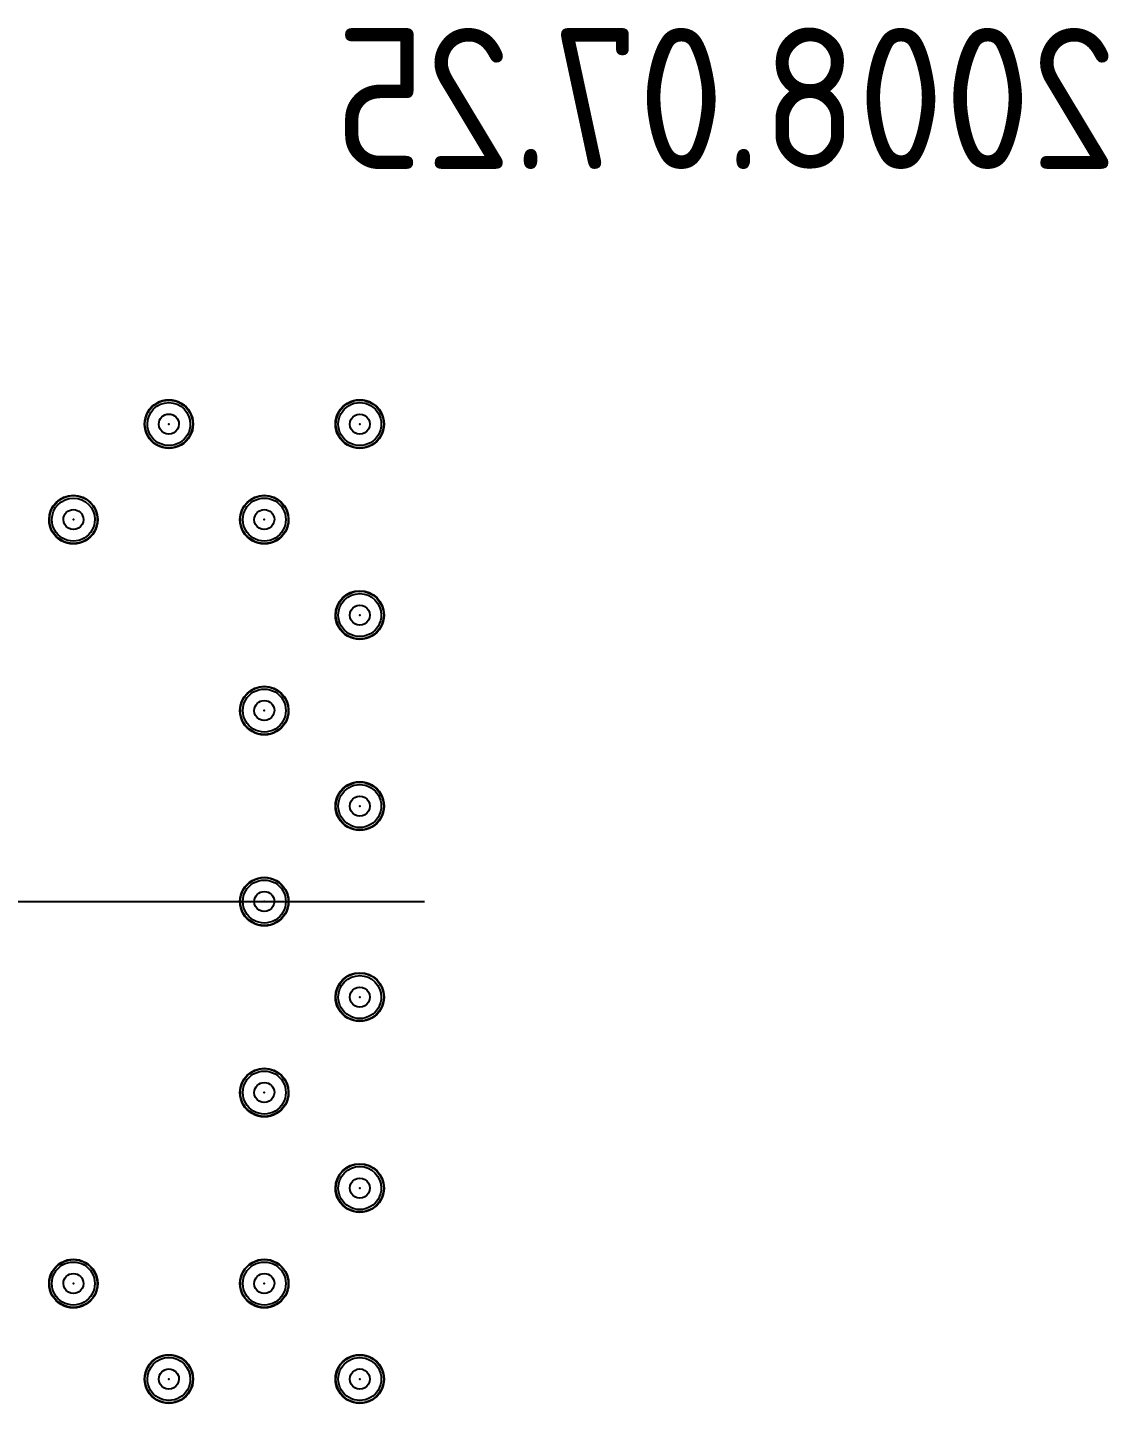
# Model space of a CAD drawing. Header units: millimetres. Extents: x 24815 to 37444, y -10619 to 6020.
# Drawn here: x 28090.01 to 28104.39, y 5863.36 to 5881.68 of the extents above; entities that cross this region are included whole.
import ezdxf

# ---------------------------------------------------------------- set-up
doc = ezdxf.new("R2010")
doc.units = ezdxf.units.MM
doc.styles.get("Standard").update_dxf_attribs({"font": 'ISOCP.SHX', "bigfont": 'WHGTXT.SHX'})

# ---------------------------------------------------------------- blocks, each defined once
blk = doc.blocks.new('A$C3CC6408C')
at = {"color": 2}
blk.add_line((-99.224, -39.4), (-79.724, -39.4), dxfattribs=at)
blk.add_line((-99.224, -39.4), (-79.724, -39.4), dxfattribs=at)
at = {"color": 2, "extrusion": (0, 0, -1)}
for centre, major_axis, start_param, end_param in [((-83.124, -33.05), (-0.229, 0.229), 5.497787, 8.63938), ((-83.124, -33.05), (-0.229, 0.229), 5.497787, 8.63938), ((-83.124, -33.05), (-0.225, 0.225), 5.497787, 8.63938), ((-83.124, -33.05), (-0.225, 0.225), 5.497787, 8.63938), ((-83.124, -33.05), (0.202, 0.202), 3.926991, 7.068583), ((-83.124, -33.05), (0.202, 0.202), 3.926991, 7.068583), ((-83.124, -33.05), (0.202, 0.202), 3.926991, 7.068583), ((-83.124, -33.05), (0.202, 0.202), 3.926991, 7.068583), ((-83.124, -33.05), (0.202, 0.202), 3.926991, 7.068583), ((-83.124, -33.05), (0.202, 0.202), 3.926991, 7.068583), ((-83.124, -33.05), (0.202, 0.202), 3.926991, 7.068583), ((-83.124, -33.05), (0.202, 0.202), 3.926991, 7.068583), ((-83.124, -33.05), (0.202, 0.202), 3.926991, 7.068583), ((-83.124, -33.05), (0.202, 0.202), 3.926991, 7.068583), ((-83.124, -33.05), (0.202, 0.202), 3.926991, 7.068583), ((-80.584, -33.05), (-0.229, 0.229), 5.497787, 8.63938), ((-80.584, -33.05), (-0.229, 0.229), 5.497787, 8.63938), ((-80.584, -33.05), (0.225, 0.225), 3.926991, 7.068583), ((-80.584, -33.05), (0.225, 0.225), 3.926991, 7.068583), ((-80.584, -33.05), (-0.202, 0.202), 5.497787, 8.63938), ((-80.584, -33.05), (-0.202, 0.202), 5.497787, 8.63938), ((-80.584, -33.05), (-0.202, 0.202), 5.497787, 8.63938), ((-80.584, -33.05), (-0.202, 0.202), 5.497787, 8.63938), ((-80.584, -33.05), (-0.202, 0.202), 5.497787, 8.63938), ((-80.584, -33.05), (-0.202, 0.202), 5.497787, 8.63938), ((-80.584, -33.05), (-0.202, 0.202), 5.497787, 8.63938), ((-80.584, -33.05), (-0.202, 0.202), 5.497787, 8.63938), ((-80.584, -33.05), (-0.202, 0.202), 5.497787, 8.63938), ((-80.584, -33.05), (-0.202, 0.202), 5.497787, 8.63938), ((-80.584, -33.05), (-0.202, 0.202), 5.497787, 8.63938), ((-83.124, -33.05), (0.0943, 0.0943), 3.926991, 7.068583), ((-83.124, -33.05), (0.0943, 0.0943), 3.926991, 7.068583), ((-80.584, -33.05), (-0.0943, 0.0943), 5.497787, 8.63938), ((-80.584, -33.05), (-0.0943, 0.0943), 5.497787, 8.63938), ((-83.124, -33.05), (0.229, 0.229), 0.785398, 3.926991), ((-83.124, -33.05), (0.229, 0.229), 0.785398, 3.926991), ((-83.124, -33.05), (0.225, 0.225), 0.785398, 3.926991), ((-83.124, -33.05), (0.225, 0.225), 0.785398, 3.926991), ((-83.124, -33.05), (0.202, 0.202), 0.785398, 3.926991), ((-83.124, -33.05), (0.202, 0.202), 0.785398, 3.926991), ((-83.124, -33.05), (0.202, 0.202), 0.785398, 3.926991), ((-83.124, -33.05), (0.202, 0.202), 0.785398, 3.926991), ((-83.124, -33.05), (0.202, 0.202), 0.785398, 3.926991), ((-83.124, -33.05), (0.202, 0.202), 0.785398, 3.926991), ((-83.124, -33.05), (0.202, 0.202), 0.785398, 3.926991), ((-83.124, -33.05), (0.202, 0.202), 0.785398, 3.926991), ((-83.124, -33.05), (0.202, 0.202), 0.785398, 3.926991), ((-83.124, -33.05), (0.202, 0.202), 0.785398, 3.926991), ((-83.124, -33.05), (0.202, 0.202), 0.785398, 3.926991), ((-83.124, -33.05), (-0.0943, 0.0943), 2.356194, 5.497787), ((-83.124, -33.05), (-0.0943, 0.0943), 2.356194, 5.497787), ((-80.584, -33.05), (0.229, 0.229), 0.785398, 3.926991), ((-80.584, -33.05), (0.229, 0.229), 0.785398, 3.926991), ((-80.584, -33.05), (0.225, 0.225), 0.785398, 3.926991), ((-80.584, -33.05), (0.225, 0.225), 0.785398, 3.926991), ((-80.584, -33.05), (0.202, 0.202), 0.785398, 3.926991), ((-80.584, -33.05), (0.202, 0.202), 0.785398, 3.926991), ((-80.584, -33.05), (0.202, 0.202), 0.785398, 3.926991), ((-80.584, -33.05), (0.202, 0.202), 0.785398, 3.926991), ((-80.584, -33.05), (0.202, 0.202), 0.785398, 3.926991), ((-80.584, -33.05), (0.202, 0.202), 0.785398, 3.926991), ((-80.584, -33.05), (0.202, 0.202), 0.785398, 3.926991), ((-80.584, -33.05), (0.202, 0.202), 0.785398, 3.926991), ((-80.584, -33.05), (0.202, 0.202), 0.785398, 3.926991), ((-80.584, -33.05), (0.202, 0.202), 0.785398, 3.926991), ((-80.584, -33.05), (0.202, 0.202), 0.785398, 3.926991), ((-80.584, -33.05), (0.0943, 0.0943), 0.785398, 3.926991), ((-80.584, -33.05), (0.0943, 0.0943), 0.785398, 3.926991), ((-84.394, -34.32), (0.229, 0.229), 3.926991, 7.068583), ((-84.394, -34.32), (0.229, 0.229), 3.926991, 7.068583), ((-84.394, -34.32), (-0.225, 0.225), 5.497787, 8.63938), ((-84.394, -34.32), (-0.225, 0.225), 5.497787, 8.63938), ((-84.394, -34.32), (0.202, 0.202), 3.926991, 7.068583), ((-84.394, -34.32), (0.202, 0.202), 3.926991, 7.068583), ((-84.394, -34.32), (0.202, 0.202), 3.926991, 7.068583), ((-84.394, -34.32), (0.202, 0.202), 3.926991, 7.068583), ((-84.394, -34.32), (0.202, 0.202), 3.926991, 7.068583), ((-84.394, -34.32), (0.202, 0.202), 3.926991, 7.068583), ((-84.394, -34.32), (0.202, 0.202), 3.926991, 7.068583), ((-84.394, -34.32), (0.202, 0.202), 3.926991, 7.068583), ((-84.394, -34.32), (0.202, 0.202), 3.926991, 7.068583), ((-84.394, -34.32), (0.202, 0.202), 3.926991, 7.068583), ((-84.394, -34.32), (0.202, 0.202), 3.926991, 7.068583), ((-81.854, -34.32), (0.229, 0.229), 3.926991, 7.068583), ((-81.854, -34.32), (0.229, 0.229), 3.926991, 7.068583), ((-81.854, -34.32), (-0.225, 0.225), 5.497787, 8.63938), ((-81.854, -34.32), (-0.225, 0.225), 5.497787, 8.63938), ((-81.854, -34.32), (-0.202, 0.202), 5.497787, 8.63938), ((-81.854, -34.32), (-0.202, 0.202), 5.497787, 8.63938), ((-81.854, -34.32), (-0.202, 0.202), 5.497787, 8.63938), ((-81.854, -34.32), (-0.202, 0.202), 5.497787, 8.63938), ((-81.854, -34.32), (-0.202, 0.202), 5.497787, 8.63938), ((-81.854, -34.32), (-0.202, 0.202), 5.497787, 8.63938), ((-81.854, -34.32), (-0.202, 0.202), 5.497787, 8.63938), ((-81.854, -34.32), (-0.202, 0.202), 5.497787, 8.63938), ((-81.854, -34.32), (-0.202, 0.202), 5.497787, 8.63938), ((-81.854, -34.32), (-0.202, 0.202), 5.497787, 8.63938), ((-81.854, -34.32), (-0.202, 0.202), 5.497787, 8.63938), ((-84.394, -34.32), (0.0943, 0.0943), 3.926991, 7.068583), ((-84.394, -34.32), (0.0943, 0.0943), 3.926991, 7.068583), ((-81.854, -34.32), (0.0943, 0.0943), 3.926991, 7.068583), ((-81.854, -34.32), (0.0943, 0.0943), 3.926991, 7.068583), ((-84.394, -34.32), (0.229, 0.229), 0.785398, 3.926991), ((-84.394, -34.32), (0.229, 0.229), 0.785398, 3.926991), ((-84.394, -34.32), (-0.225, 0.225), 2.356194, 5.497787), ((-84.394, -34.32), (-0.225, 0.225), 2.356194, 5.497787), ((-84.394, -34.32), (-0.202, 0.202), 2.356194, 5.497787), ((-84.394, -34.32), (-0.202, 0.202), 2.356194, 5.497787), ((-84.394, -34.32), (-0.202, 0.202), 2.356194, 5.497787), ((-84.394, -34.32), (-0.202, 0.202), 2.356194, 5.497787), ((-84.394, -34.32), (-0.202, 0.202), 2.356194, 5.497787), ((-84.394, -34.32), (-0.202, 0.202), 2.356194, 5.497787), ((-84.394, -34.32), (-0.202, 0.202), 2.356194, 5.497787), ((-84.394, -34.32), (-0.202, 0.202), 2.356194, 5.497787), ((-84.394, -34.32), (-0.202, 0.202), 2.356194, 5.497787), ((-84.394, -34.32), (-0.202, 0.202), 2.356194, 5.497787), ((-84.394, -34.32), (-0.202, 0.202), 2.356194, 5.497787), ((-84.394, -34.32), (0.0943, 0.0943), 0.785398, 3.926991), ((-84.394, -34.32), (0.0943, 0.0943), 0.785398, 3.926991), ((-81.854, -34.32), (0.229, 0.229), 0.785398, 3.926991), ((-81.854, -34.32), (0.229, 0.229), 0.785398, 3.926991), ((-81.854, -34.32), (-0.225, 0.225), 2.356194, 5.497787), ((-81.854, -34.32), (-0.225, 0.225), 2.356194, 5.497787), ((-81.854, -34.32), (-0.202, 0.202), 2.356194, 5.497787), ((-81.854, -34.32), (-0.202, 0.202), 2.356194, 5.497787), ((-81.854, -34.32), (-0.202, 0.202), 2.356194, 5.497787), ((-81.854, -34.32), (-0.202, 0.202), 2.356194, 5.497787), ((-81.854, -34.32), (-0.202, 0.202), 2.356194, 5.497787), ((-81.854, -34.32), (-0.202, 0.202), 2.356194, 5.497787), ((-81.854, -34.32), (-0.202, 0.202), 2.356194, 5.497787), ((-81.854, -34.32), (-0.202, 0.202), 2.356194, 5.497787), ((-81.854, -34.32), (-0.202, 0.202), 2.356194, 5.497787), ((-81.854, -34.32), (-0.202, 0.202), 2.356194, 5.497787), ((-81.854, -34.32), (-0.202, 0.202), 2.356194, 5.497787), ((-81.854, -34.32), (0.0943, 0.0943), 0.785398, 3.926991), ((-81.854, -34.32), (0.0943, 0.0943), 0.785398, 3.926991), ((-80.584, -35.59), (0.229, 0.229), 3.926991, 7.068583), ((-80.584, -35.59), (0.229, 0.229), 3.926991, 7.068583), ((-80.584, -35.59), (0.225, 0.225), 3.926991, 7.068583), ((-80.584, -35.59), (0.225, 0.225), 3.926991, 7.068583), ((-80.584, -35.59), (0.202, 0.202), 3.926991, 7.068583), ((-80.584, -35.59), (0.202, 0.202), 3.926991, 7.068583), ((-80.584, -35.59), (0.202, 0.202), 3.926991, 7.068583), ((-80.584, -35.59), (0.202, 0.202), 3.926991, 7.068583), ((-80.584, -35.59), (0.202, 0.202), 3.926991, 7.068583), ((-80.584, -35.59), (0.202, 0.202), 3.926991, 7.068583), ((-80.584, -35.59), (0.202, 0.202), 3.926991, 7.068583), ((-80.584, -35.59), (0.202, 0.202), 3.926991, 7.068583), ((-80.584, -35.59), (0.202, 0.202), 3.926991, 7.068583), ((-80.584, -35.59), (0.202, 0.202), 3.926991, 7.068583), ((-80.584, -35.59), (0.202, 0.202), 3.926991, 7.068583), ((-80.584, -35.59), (-0.0943, 0.0943), 5.497787, 8.63938), ((-80.584, -35.59), (-0.0943, 0.0943), 5.497787, 8.63938), ((-80.584, -35.59), (-0.229, 0.229), 2.356194, 5.497787), ((-80.584, -35.59), (-0.229, 0.229), 2.356194, 5.497787), ((-80.584, -35.59), (0.225, 0.225), 0.785398, 3.926991), ((-80.584, -35.59), (0.225, 0.225), 0.785398, 3.926991), ((-80.584, -35.59), (0.202, 0.202), 0.785398, 3.926991), ((-80.584, -35.59), (0.202, 0.202), 0.785398, 3.926991), ((-80.584, -35.59), (0.202, 0.202), 0.785398, 3.926991), ((-80.584, -35.59), (0.202, 0.202), 0.785398, 3.926991), ((-80.584, -35.59), (0.202, 0.202), 0.785398, 3.926991), ((-80.584, -35.59), (0.202, 0.202), 0.785398, 3.926991), ((-80.584, -35.59), (0.202, 0.202), 0.785398, 3.926991), ((-80.584, -35.59), (0.202, 0.202), 0.785398, 3.926991), ((-80.584, -35.59), (0.202, 0.202), 0.785398, 3.926991), ((-80.584, -35.59), (0.202, 0.202), 0.785398, 3.926991), ((-80.584, -35.59), (0.202, 0.202), 0.785398, 3.926991), ((-80.584, -35.59), (0.0943, 0.0943), 0.785398, 3.926991), ((-80.584, -35.59), (0.0943, 0.0943), 0.785398, 3.926991), ((-81.854, -36.86), (0.229, 0.229), 3.926991, 7.068583), ((-81.854, -36.86), (0.229, 0.229), 3.926991, 7.068583), ((-81.854, -36.86), (-0.225, 0.225), 5.497787, 8.63938), ((-81.854, -36.86), (-0.225, 0.225), 5.497787, 8.63938), ((-81.854, -36.86), (-0.202, 0.202), 5.497787, 8.63938), ((-81.854, -36.86), (-0.202, 0.202), 5.497787, 8.63938), ((-81.854, -36.86), (-0.202, 0.202), 5.497787, 8.63938), ((-81.854, -36.86), (-0.202, 0.202), 5.497787, 8.63938), ((-81.854, -36.86), (-0.202, 0.202), 5.497787, 8.63938), ((-81.854, -36.86), (-0.202, 0.202), 5.497787, 8.63938), ((-81.854, -36.86), (-0.202, 0.202), 5.497787, 8.63938), ((-81.854, -36.86), (-0.202, 0.202), 5.497787, 8.63938), ((-81.854, -36.86), (-0.202, 0.202), 5.497787, 8.63938), ((-81.854, -36.86), (-0.202, 0.202), 5.497787, 8.63938), ((-81.854, -36.86), (-0.202, 0.202), 5.497787, 8.63938), ((-81.854, -36.86), (0.0943, 0.0943), 3.926991, 7.068583), ((-81.854, -36.86), (0.0943, 0.0943), 3.926991, 7.068583), ((-81.854, -36.86), (-0.229, 0.229), 2.356194, 5.497787), ((-81.854, -36.86), (-0.229, 0.229), 2.356194, 5.497787), ((-81.854, -36.86), (-0.225, 0.225), 2.356194, 5.497787), ((-81.854, -36.86), (-0.225, 0.225), 2.356194, 5.497787), ((-81.854, -36.86), (-0.202, 0.202), 2.356194, 5.497787), ((-81.854, -36.86), (-0.202, 0.202), 2.356194, 5.497787), ((-81.854, -36.86), (-0.202, 0.202), 2.356194, 5.497787), ((-81.854, -36.86), (-0.202, 0.202), 2.356194, 5.497787), ((-81.854, -36.86), (-0.202, 0.202), 2.356194, 5.497787), ((-81.854, -36.86), (-0.202, 0.202), 2.356194, 5.497787), ((-81.854, -36.86), (-0.202, 0.202), 2.356194, 5.497787), ((-81.854, -36.86), (-0.202, 0.202), 2.356194, 5.497787), ((-81.854, -36.86), (-0.202, 0.202), 2.356194, 5.497787), ((-81.854, -36.86), (-0.202, 0.202), 2.356194, 5.497787), ((-81.854, -36.86), (-0.202, 0.202), 2.356194, 5.497787), ((-81.854, -36.86), (0.0943, 0.0943), 0.785398, 3.926991), ((-81.854, -36.86), (0.0943, 0.0943), 0.785398, 3.926991), ((-80.584, -38.13), (-0.229, 0.229), 5.497787, 8.63938), ((-80.584, -38.13), (-0.229, 0.229), 5.497787, 8.63938), ((-80.584, -38.13), (0.225, 0.225), 3.926991, 7.068583), ((-80.584, -38.13), (0.225, 0.225), 3.926991, 7.068583), ((-80.584, -38.13), (-0.202, 0.202), 5.497787, 8.63938), ((-80.584, -38.13), (-0.202, 0.202), 5.497787, 8.63938), ((-80.584, -38.13), (-0.202, 0.202), 5.497787, 8.63938), ((-80.584, -38.13), (-0.202, 0.202), 5.497787, 8.63938), ((-80.584, -38.13), (-0.202, 0.202), 5.497787, 8.63938), ((-80.584, -38.13), (-0.202, 0.202), 5.497787, 8.63938), ((-80.584, -38.13), (-0.202, 0.202), 5.497787, 8.63938), ((-80.584, -38.13), (-0.202, 0.202), 5.497787, 8.63938), ((-80.584, -38.13), (-0.202, 0.202), 5.497787, 8.63938), ((-80.584, -38.13), (-0.202, 0.202), 5.497787, 8.63938), ((-80.584, -38.13), (-0.202, 0.202), 5.497787, 8.63938), ((-80.584, -38.13), (-0.0943, 0.0943), 5.497787, 8.63938), ((-80.584, -38.13), (-0.0943, 0.0943), 5.497787, 8.63938), ((-80.584, -38.13), (0.229, 0.229), 0.785398, 3.926991), ((-80.584, -38.13), (0.229, 0.229), 0.785398, 3.926991), ((-80.584, -38.13), (0.225, 0.225), 0.785398, 3.926991), ((-80.584, -38.13), (0.225, 0.225), 0.785398, 3.926991), ((-80.584, -38.13), (0.202, 0.202), 0.785398, 3.926991), ((-80.584, -38.13), (0.202, 0.202), 0.785398, 3.926991), ((-80.584, -38.13), (0.202, 0.202), 0.785398, 3.926991), ((-80.584, -38.13), (0.202, 0.202), 0.785398, 3.926991), ((-80.584, -38.13), (0.202, 0.202), 0.785398, 3.926991), ((-80.584, -38.13), (0.202, 0.202), 0.785398, 3.926991), ((-80.584, -38.13), (0.202, 0.202), 0.785398, 3.926991), ((-80.584, -38.13), (0.202, 0.202), 0.785398, 3.926991), ((-80.584, -38.13), (0.202, 0.202), 0.785398, 3.926991), ((-80.584, -38.13), (0.202, 0.202), 0.785398, 3.926991), ((-80.584, -38.13), (0.202, 0.202), 0.785398, 3.926991), ((-80.584, -38.13), (0.0943, 0.0943), 0.785398, 3.926991), ((-80.584, -38.13), (0.0943, 0.0943), 0.785398, 3.926991), ((-81.854, -39.4), (-0.229, 0.229), 5.497787, 8.63938), ((-81.854, -39.4), (-0.229, 0.229), 5.497787, 8.63938), ((-81.854, -39.4), (-0.225, 0.225), 5.497787, 8.63938), ((-81.854, -39.4), (-0.225, 0.225), 5.497787, 8.63938), ((-81.854, -39.4), (-0.202, 0.202), 5.497787, 8.63938), ((-81.854, -39.4), (-0.202, 0.202), 5.497787, 8.63938), ((-81.854, -39.4), (-0.202, 0.202), 5.497787, 8.63938), ((-81.854, -39.4), (-0.202, 0.202), 5.497787, 8.63938), ((-81.854, -39.4), (-0.202, 0.202), 5.497787, 8.63938), ((-81.854, -39.4), (-0.202, 0.202), 5.497787, 8.63938), ((-81.854, -39.4), (-0.202, 0.202), 5.497787, 8.63938), ((-81.854, -39.4), (-0.202, 0.202), 5.497787, 8.63938), ((-81.854, -39.4), (-0.202, 0.202), 5.497787, 8.63938), ((-81.854, -39.4), (-0.202, 0.202), 5.497787, 8.63938), ((-81.854, -39.4), (-0.202, 0.202), 5.497787, 8.63938), ((-81.854, -39.4), (0.0943, 0.0943), 3.926991, 7.068583), ((-81.854, -39.4), (0.0943, 0.0943), 3.926991, 7.068583), ((-81.854, -39.4), (0.229, 0.229), 0.785398, 3.926991), ((-81.854, -39.4), (0.229, 0.229), 0.785398, 3.926991), ((-81.854, -39.4), (-0.225, 0.225), 2.356194, 5.497787), ((-81.854, -39.4), (-0.225, 0.225), 2.356194, 5.497787), ((-81.854, -39.4), (-0.202, 0.202), 2.356194, 5.497787), ((-81.854, -39.4), (-0.202, 0.202), 2.356194, 5.497787), ((-81.854, -39.4), (-0.202, 0.202), 2.356194, 5.497787), ((-81.854, -39.4), (-0.202, 0.202), 2.356194, 5.497787), ((-81.854, -39.4), (-0.202, 0.202), 2.356194, 5.497787), ((-81.854, -39.4), (-0.202, 0.202), 2.356194, 5.497787), ((-81.854, -39.4), (-0.202, 0.202), 2.356194, 5.497787), ((-81.854, -39.4), (-0.202, 0.202), 2.356194, 5.497787), ((-81.854, -39.4), (-0.202, 0.202), 2.356194, 5.497787), ((-81.854, -39.4), (-0.202, 0.202), 2.356194, 5.497787), ((-81.854, -39.4), (-0.202, 0.202), 2.356194, 5.497787), ((-81.854, -39.4), (0.0943, 0.0943), 0.785398, 3.926991), ((-81.854, -39.4), (0.0943, 0.0943), 0.785398, 3.926991), ((-80.584, -40.67), (0.229, 0.229), 3.926991, 7.068583), ((-80.584, -40.67), (0.229, 0.229), 3.926991, 7.068583), ((-80.584, -40.67), (-0.225, 0.225), 5.497787, 8.63938), ((-80.584, -40.67), (-0.225, 0.225), 5.497787, 8.63938), ((-80.584, -40.67), (0.202, 0.202), 3.926991, 7.068583), ((-80.584, -40.67), (0.202, 0.202), 3.926991, 7.068583), ((-80.584, -40.67), (0.202, 0.202), 3.926991, 7.068583), ((-80.584, -40.67), (0.202, 0.202), 3.926991, 7.068583), ((-80.584, -40.67), (0.202, 0.202), 3.926991, 7.068583), ((-80.584, -40.67), (0.202, 0.202), 3.926991, 7.068583), ((-80.584, -40.67), (0.202, 0.202), 3.926991, 7.068583), ((-80.584, -40.67), (0.202, 0.202), 3.926991, 7.068583), ((-80.584, -40.67), (0.202, 0.202), 3.926991, 7.068583), ((-80.584, -40.67), (0.202, 0.202), 3.926991, 7.068583), ((-80.584, -40.67), (0.202, 0.202), 3.926991, 7.068583), ((-80.584, -40.67), (-0.0943, 0.0943), 5.497787, 8.63938), ((-80.584, -40.67), (-0.0943, 0.0943), 5.497787, 8.63938), ((-80.584, -40.67), (0.229, 0.229), 0.785398, 3.926991), ((-80.584, -40.67), (0.229, 0.229), 0.785398, 3.926991), ((-80.584, -40.67), (0.225, 0.225), 0.785398, 3.926991), ((-80.584, -40.67), (0.225, 0.225), 0.785398, 3.926991), ((-80.584, -40.67), (0.202, 0.202), 0.785398, 3.926991), ((-80.584, -40.67), (0.202, 0.202), 0.785398, 3.926991), ((-80.584, -40.67), (0.202, 0.202), 0.785398, 3.926991), ((-80.584, -40.67), (0.202, 0.202), 0.785398, 3.926991), ((-80.584, -40.67), (0.202, 0.202), 0.785398, 3.926991), ((-80.584, -40.67), (0.202, 0.202), 0.785398, 3.926991), ((-80.584, -40.67), (0.202, 0.202), 0.785398, 3.926991), ((-80.584, -40.67), (0.202, 0.202), 0.785398, 3.926991), ((-80.584, -40.67), (0.202, 0.202), 0.785398, 3.926991), ((-80.584, -40.67), (0.202, 0.202), 0.785398, 3.926991), ((-80.584, -40.67), (0.202, 0.202), 0.785398, 3.926991), ((-80.584, -40.67), (0.0943, 0.0943), 0.785398, 3.926991), ((-80.584, -40.67), (0.0943, 0.0943), 0.785398, 3.926991), ((-81.854, -41.94), (0.229, 0.229), 3.926991, 7.068583), ((-81.854, -41.94), (0.229, 0.229), 3.926991, 7.068583), ((-81.854, -41.94), (-0.225, 0.225), 5.497787, 8.63938), ((-81.854, -41.94), (-0.225, 0.225), 5.497787, 8.63938), ((-81.854, -41.94), (-0.202, 0.202), 5.497787, 8.63938), ((-81.854, -41.94), (-0.202, 0.202), 5.497787, 8.63938), ((-81.854, -41.94), (-0.202, 0.202), 5.497787, 8.63938), ((-81.854, -41.94), (-0.202, 0.202), 5.497787, 8.63938), ((-81.854, -41.94), (-0.202, 0.202), 5.497787, 8.63938), ((-81.854, -41.94), (-0.202, 0.202), 5.497787, 8.63938), ((-81.854, -41.94), (-0.202, 0.202), 5.497787, 8.63938), ((-81.854, -41.94), (-0.202, 0.202), 5.497787, 8.63938), ((-81.854, -41.94), (-0.202, 0.202), 5.497787, 8.63938), ((-81.854, -41.94), (-0.202, 0.202), 5.497787, 8.63938), ((-81.854, -41.94), (-0.202, 0.202), 5.497787, 8.63938), ((-81.854, -41.94), (0.0943, 0.0943), 3.926991, 7.068583), ((-81.854, -41.94), (0.0943, 0.0943), 3.926991, 7.068583), ((-81.854, -41.94), (-0.229, 0.229), 2.356194, 5.497787), ((-81.854, -41.94), (-0.229, 0.229), 2.356194, 5.497787), ((-81.854, -41.94), (-0.225, 0.225), 2.356194, 5.497787), ((-81.854, -41.94), (-0.225, 0.225), 2.356194, 5.497787), ((-81.854, -41.94), (-0.202, 0.202), 2.356194, 5.497787), ((-81.854, -41.94), (-0.202, 0.202), 2.356194, 5.497787), ((-81.854, -41.94), (-0.202, 0.202), 2.356194, 5.497787), ((-81.854, -41.94), (-0.202, 0.202), 2.356194, 5.497787), ((-81.854, -41.94), (-0.202, 0.202), 2.356194, 5.497787), ((-81.854, -41.94), (-0.202, 0.202), 2.356194, 5.497787), ((-81.854, -41.94), (-0.202, 0.202), 2.356194, 5.497787), ((-81.854, -41.94), (-0.202, 0.202), 2.356194, 5.497787), ((-81.854, -41.94), (-0.202, 0.202), 2.356194, 5.497787), ((-81.854, -41.94), (-0.202, 0.202), 2.356194, 5.497787), ((-81.854, -41.94), (-0.202, 0.202), 2.356194, 5.497787), ((-81.854, -41.94), (0.0943, 0.0943), 0.785398, 3.926991), ((-81.854, -41.94), (0.0943, 0.0943), 0.785398, 3.926991), ((-80.584, -43.21), (0.229, 0.229), 3.926991, 7.068583), ((-80.584, -43.21), (0.229, 0.229), 3.926991, 7.068583), ((-80.584, -43.21), (0.225, 0.225), 3.926991, 7.068583), ((-80.584, -43.21), (0.225, 0.225), 3.926991, 7.068583), ((-80.584, -43.21), (0.202, 0.202), 3.926991, 7.068583), ((-80.584, -43.21), (0.202, 0.202), 3.926991, 7.068583), ((-80.584, -43.21), (0.202, 0.202), 3.926991, 7.068583), ((-80.584, -43.21), (0.202, 0.202), 3.926991, 7.068583), ((-80.584, -43.21), (0.202, 0.202), 3.926991, 7.068583), ((-80.584, -43.21), (0.202, 0.202), 3.926991, 7.068583), ((-80.584, -43.21), (0.202, 0.202), 3.926991, 7.068583), ((-80.584, -43.21), (0.202, 0.202), 3.926991, 7.068583), ((-80.584, -43.21), (0.202, 0.202), 3.926991, 7.068583), ((-80.584, -43.21), (0.202, 0.202), 3.926991, 7.068583), ((-80.584, -43.21), (0.202, 0.202), 3.926991, 7.068583), ((-80.584, -43.21), (-0.229, 0.229), 2.356194, 5.497787), ((-80.584, -43.21), (-0.229, 0.229), 2.356194, 5.497787), ((-80.584, -43.21), (0.225, 0.225), 0.785398, 3.926991), ((-80.584, -43.21), (0.225, 0.225), 0.785398, 3.926991), ((-80.584, -43.21), (0.202, 0.202), 0.785398, 3.926991), ((-80.584, -43.21), (0.202, 0.202), 0.785398, 3.926991), ((-80.584, -43.21), (0.202, 0.202), 0.785398, 3.926991), ((-80.584, -43.21), (0.202, 0.202), 0.785398, 3.926991), ((-80.584, -43.21), (0.202, 0.202), 0.785398, 3.926991), ((-80.584, -43.21), (0.202, 0.202), 0.785398, 3.926991), ((-80.584, -43.21), (0.202, 0.202), 0.785398, 3.926991), ((-80.584, -43.21), (0.202, 0.202), 0.785398, 3.926991), ((-80.584, -43.21), (0.202, 0.202), 0.785398, 3.926991), ((-80.584, -43.21), (0.202, 0.202), 0.785398, 3.926991), ((-80.584, -43.21), (0.202, 0.202), 0.785398, 3.926991), ((-80.584, -43.21), (-0.0943, 0.0943), 5.497787, 8.63938), ((-80.584, -43.21), (-0.0943, 0.0943), 5.497787, 8.63938), ((-80.584, -43.21), (0.0943, 0.0943), 0.785398, 3.926991), ((-80.584, -43.21), (0.0943, 0.0943), 0.785398, 3.926991), ((-84.394, -44.48), (-0.229, 0.229), 5.497787, 8.63938), ((-84.394, -44.48), (-0.229, 0.229), 5.497787, 8.63938), ((-84.394, -44.48), (0.225, 0.225), 3.926991, 7.068583), ((-84.394, -44.48), (0.225, 0.225), 3.926991, 7.068583), ((-84.394, -44.48), (-0.202, 0.202), 5.497787, 8.63938), ((-84.394, -44.48), (-0.202, 0.202), 5.497787, 8.63938), ((-84.394, -44.48), (-0.202, 0.202), 5.497787, 8.63938), ((-84.394, -44.48), (-0.202, 0.202), 5.497787, 8.63938), ((-84.394, -44.48), (-0.202, 0.202), 5.497787, 8.63938), ((-84.394, -44.48), (-0.202, 0.202), 5.497787, 8.63938), ((-84.394, -44.48), (-0.202, 0.202), 5.497787, 8.63938), ((-84.394, -44.48), (-0.202, 0.202), 5.497787, 8.63938), ((-84.394, -44.48), (-0.202, 0.202), 5.497787, 8.63938), ((-84.394, -44.48), (-0.202, 0.202), 5.497787, 8.63938), ((-84.394, -44.48), (-0.202, 0.202), 5.497787, 8.63938), ((-81.854, -44.48), (-0.229, 0.229), 5.497787, 8.63938), ((-81.854, -44.48), (-0.229, 0.229), 5.497787, 8.63938), ((-81.854, -44.48), (-0.225, 0.225), 5.497787, 8.63938), ((-81.854, -44.48), (-0.225, 0.225), 5.497787, 8.63938), ((-81.854, -44.48), (-0.202, 0.202), 5.497787, 8.63938), ((-81.854, -44.48), (-0.202, 0.202), 5.497787, 8.63938), ((-81.854, -44.48), (-0.202, 0.202), 5.497787, 8.63938), ((-81.854, -44.48), (-0.202, 0.202), 5.497787, 8.63938), ((-81.854, -44.48), (-0.202, 0.202), 5.497787, 8.63938), ((-81.854, -44.48), (-0.202, 0.202), 5.497787, 8.63938), ((-81.854, -44.48), (-0.202, 0.202), 5.497787, 8.63938), ((-81.854, -44.48), (-0.202, 0.202), 5.497787, 8.63938), ((-81.854, -44.48), (-0.202, 0.202), 5.497787, 8.63938), ((-81.854, -44.48), (-0.202, 0.202), 5.497787, 8.63938), ((-81.854, -44.48), (-0.202, 0.202), 5.497787, 8.63938), ((-84.394, -44.48), (0.229, 0.229), 0.785398, 3.926991), ((-84.394, -44.48), (0.229, 0.229), 0.785398, 3.926991), ((-84.394, -44.48), (-0.225, 0.225), 2.356194, 5.497787), ((-84.394, -44.48), (-0.225, 0.225), 2.356194, 5.497787), ((-84.394, -44.48), (-0.202, 0.202), 2.356194, 5.497787), ((-84.394, -44.48), (-0.202, 0.202), 2.356194, 5.497787), ((-84.394, -44.48), (-0.202, 0.202), 2.356194, 5.497787), ((-84.394, -44.48), (-0.202, 0.202), 2.356194, 5.497787), ((-84.394, -44.48), (-0.202, 0.202), 2.356194, 5.497787), ((-84.394, -44.48), (-0.202, 0.202), 2.356194, 5.497787), ((-84.394, -44.48), (-0.202, 0.202), 2.356194, 5.497787), ((-84.394, -44.48), (-0.202, 0.202), 2.356194, 5.497787), ((-84.394, -44.48), (-0.202, 0.202), 2.356194, 5.497787), ((-84.394, -44.48), (-0.202, 0.202), 2.356194, 5.497787), ((-84.394, -44.48), (-0.202, 0.202), 2.356194, 5.497787), ((-84.394, -44.48), (0.0943, 0.0943), 3.926991, 7.068583), ((-84.394, -44.48), (0.0943, 0.0943), 3.926991, 7.068583), ((-84.394, -44.48), (0.0943, 0.0943), 0.785398, 3.926991), ((-84.394, -44.48), (0.0943, 0.0943), 0.785398, 3.926991), ((-81.854, -44.48), (0.229, 0.229), 0.785398, 3.926991), ((-81.854, -44.48), (0.229, 0.229), 0.785398, 3.926991), ((-81.854, -44.48), (-0.225, 0.225), 2.356194, 5.497787), ((-81.854, -44.48), (-0.225, 0.225), 2.356194, 5.497787), ((-81.854, -44.48), (-0.202, 0.202), 2.356194, 5.497787), ((-81.854, -44.48), (-0.202, 0.202), 2.356194, 5.497787), ((-81.854, -44.48), (-0.202, 0.202), 2.356194, 5.497787), ((-81.854, -44.48), (-0.202, 0.202), 2.356194, 5.497787), ((-81.854, -44.48), (-0.202, 0.202), 2.356194, 5.497787), ((-81.854, -44.48), (-0.202, 0.202), 2.356194, 5.497787), ((-81.854, -44.48), (-0.202, 0.202), 2.356194, 5.497787), ((-81.854, -44.48), (-0.202, 0.202), 2.356194, 5.497787), ((-81.854, -44.48), (-0.202, 0.202), 2.356194, 5.497787), ((-81.854, -44.48), (-0.202, 0.202), 2.356194, 5.497787), ((-81.854, -44.48), (-0.202, 0.202), 2.356194, 5.497787), ((-81.854, -44.48), (0.0943, 0.0943), 3.926991, 7.068583), ((-81.854, -44.48), (0.0943, 0.0943), 3.926991, 7.068583), ((-81.854, -44.48), (0.0943, 0.0943), 0.785398, 3.926991), ((-81.854, -44.48), (0.0943, 0.0943), 0.785398, 3.926991), ((-83.124, -45.75), (-0.229, 0.229), 5.497787, 8.63938), ((-83.124, -45.75), (-0.229, 0.229), 5.497787, 8.63938), ((-80.584, -45.75), (-0.229, 0.229), 5.497787, 8.63938), ((-80.584, -45.75), (-0.229, 0.229), 5.497787, 8.63938), ((-83.124, -45.75), (-0.225, 0.225), 5.497787, 8.63938), ((-83.124, -45.75), (-0.225, 0.225), 5.497787, 8.63938), ((-83.124, -45.75), (0.202, 0.202), 3.926991, 7.068583), ((-83.124, -45.75), (0.202, 0.202), 3.926991, 7.068583), ((-83.124, -45.75), (0.202, 0.202), 3.926991, 7.068583), ((-83.124, -45.75), (0.202, 0.202), 3.926991, 7.068583), ((-83.124, -45.75), (0.202, 0.202), 3.926991, 7.068583), ((-83.124, -45.75), (0.202, 0.202), 3.926991, 7.068583), ((-83.124, -45.75), (0.202, 0.202), 3.926991, 7.068583), ((-83.124, -45.75), (0.202, 0.202), 3.926991, 7.068583), ((-83.124, -45.75), (0.202, 0.202), 3.926991, 7.068583), ((-83.124, -45.75), (0.202, 0.202), 3.926991, 7.068583), ((-83.124, -45.75), (0.202, 0.202), 3.926991, 7.068583), ((-80.584, -45.75), (0.225, 0.225), 3.926991, 7.068583), ((-80.584, -45.75), (0.225, 0.225), 3.926991, 7.068583), ((-80.584, -45.75), (-0.202, 0.202), 5.497787, 8.63938), ((-80.584, -45.75), (-0.202, 0.202), 5.497787, 8.63938), ((-80.584, -45.75), (-0.202, 0.202), 5.497787, 8.63938), ((-80.584, -45.75), (-0.202, 0.202), 5.497787, 8.63938), ((-80.584, -45.75), (-0.202, 0.202), 5.497787, 8.63938), ((-80.584, -45.75), (-0.202, 0.202), 5.497787, 8.63938), ((-80.584, -45.75), (-0.202, 0.202), 5.497787, 8.63938), ((-80.584, -45.75), (-0.202, 0.202), 5.497787, 8.63938), ((-80.584, -45.75), (-0.202, 0.202), 5.497787, 8.63938), ((-80.584, -45.75), (-0.202, 0.202), 5.497787, 8.63938), ((-80.584, -45.75), (-0.202, 0.202), 5.497787, 8.63938), ((-83.124, -45.75), (0.229, 0.229), 0.785398, 3.926991), ((-83.124, -45.75), (0.229, 0.229), 0.785398, 3.926991), ((-83.124, -45.75), (0.225, 0.225), 0.785398, 3.926991), ((-83.124, -45.75), (0.225, 0.225), 0.785398, 3.926991), ((-83.124, -45.75), (0.202, 0.202), 0.785398, 3.926991), ((-83.124, -45.75), (0.202, 0.202), 0.785398, 3.926991), ((-83.124, -45.75), (0.202, 0.202), 0.785398, 3.926991), ((-83.124, -45.75), (0.202, 0.202), 0.785398, 3.926991), ((-83.124, -45.75), (0.202, 0.202), 0.785398, 3.926991), ((-83.124, -45.75), (0.202, 0.202), 0.785398, 3.926991), ((-83.124, -45.75), (0.202, 0.202), 0.785398, 3.926991), ((-83.124, -45.75), (0.202, 0.202), 0.785398, 3.926991), ((-83.124, -45.75), (0.202, 0.202), 0.785398, 3.926991), ((-83.124, -45.75), (0.202, 0.202), 0.785398, 3.926991), ((-83.124, -45.75), (0.202, 0.202), 0.785398, 3.926991), ((-83.124, -45.75), (0.0943, 0.0943), 3.926991, 7.068583), ((-83.124, -45.75), (0.0943, 0.0943), 3.926991, 7.068583), ((-83.124, -45.75), (-0.0943, 0.0943), 2.356194, 5.497787), ((-83.124, -45.75), (-0.0943, 0.0943), 2.356194, 5.497787), ((-80.584, -45.75), (0.229, 0.229), 0.785398, 3.926991), ((-80.584, -45.75), (0.229, 0.229), 0.785398, 3.926991), ((-80.584, -45.75), (0.225, 0.225), 0.785398, 3.926991), ((-80.584, -45.75), (0.225, 0.225), 0.785398, 3.926991), ((-80.584, -45.75), (0.202, 0.202), 0.785398, 3.926991), ((-80.584, -45.75), (0.202, 0.202), 0.785398, 3.926991), ((-80.584, -45.75), (0.202, 0.202), 0.785398, 3.926991), ((-80.584, -45.75), (0.202, 0.202), 0.785398, 3.926991), ((-80.584, -45.75), (0.202, 0.202), 0.785398, 3.926991), ((-80.584, -45.75), (0.202, 0.202), 0.785398, 3.926991), ((-80.584, -45.75), (0.202, 0.202), 0.785398, 3.926991), ((-80.584, -45.75), (0.202, 0.202), 0.785398, 3.926991), ((-80.584, -45.75), (0.202, 0.202), 0.785398, 3.926991), ((-80.584, -45.75), (0.202, 0.202), 0.785398, 3.926991), ((-80.584, -45.75), (0.202, 0.202), 0.785398, 3.926991), ((-80.584, -45.75), (-0.0943, 0.0943), 5.497787, 8.63938), ((-80.584, -45.75), (-0.0943, 0.0943), 5.497787, 8.63938), ((-80.584, -45.75), (0.0943, 0.0943), 0.785398, 3.926991), ((-80.584, -45.75), (0.0943, 0.0943), 0.785398, 3.926991)]:
    blk.add_ellipse(centre, major_axis=major_axis, ratio=1, start_param=start_param, end_param=end_param, dxfattribs=at)
at = {"color": 2}
for p in [(-83.124, -33.05), (-80.584, -33.05), (-84.394, -34.32), (-81.854, -34.32), (-80.584, -35.59), (-81.854, -36.86), (-80.584, -38.13), (-81.854, -39.4), (-80.584, -40.67), (-81.854, -41.94), (-80.584, -43.21), (-84.394, -44.48), (-81.854, -44.48), (-83.124, -45.75), (-80.584, -45.75)]:
    blk.add_point(p, dxfattribs=at)
at = {"color": 2, "text_generation_flag": 4}
blk.add_text('2008.07.25', height=1.8752, rotation=180, dxfattribs=at).set_placement((-70.504, -29.657))

msp = doc.modelspace()

# ---------------------------------------------------------------- block references
msp.add_blockref('A$C3CC6408C', (28175.01663, 5909.45129))

doc.saveas('drawing.dxf')
